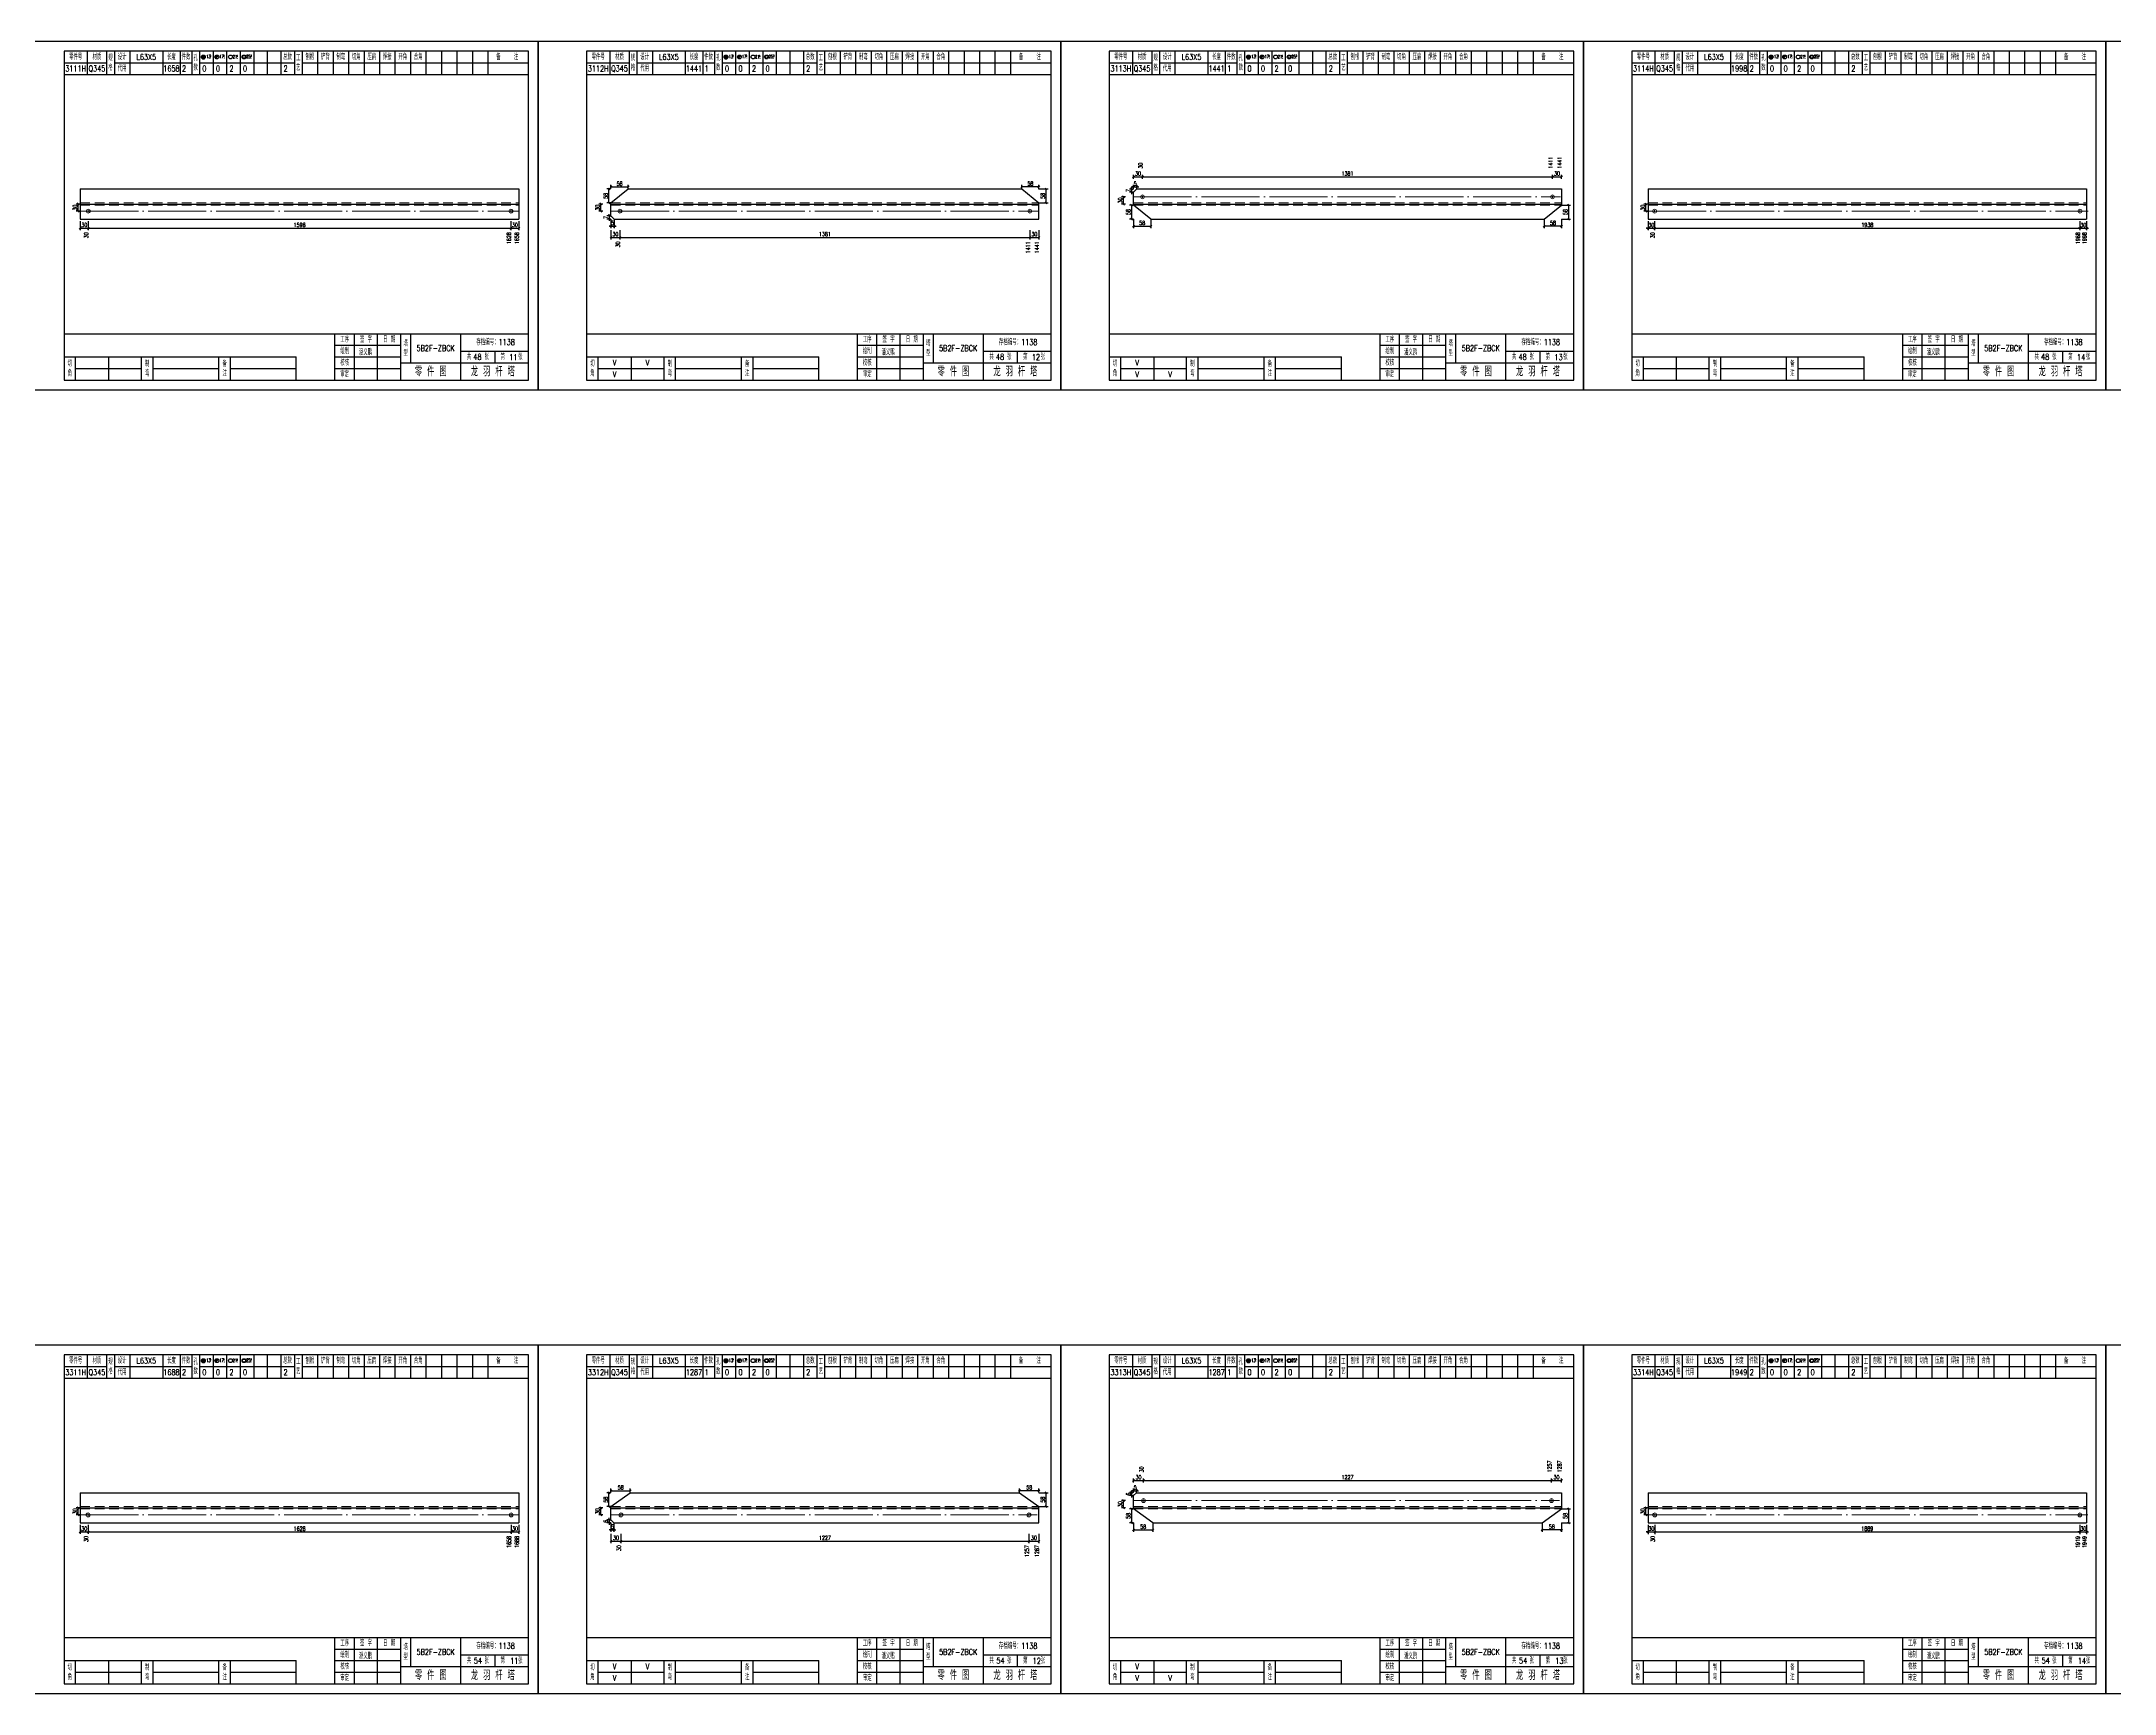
# Model space of a CAD drawing. Header units: millimetres. Extents: x 0 to 30240, y -10896 to -1348.
# Drawn here: x 2713 to 3784, y -10043 to -9189 of the extents above; entities that cross this region are included whole.
import ezdxf
from ezdxf.enums import TextEntityAlignment as Align

# ---------------------------------------------------------------- set-up
doc = ezdxf.new("R2010")
doc.units = ezdxf.units.MM
doc.header["$LTSCALE"] = 20
doc.header["$PDMODE"] = 1
doc.linetypes.add('DASHDOT2X', pattern=[1.75, 1.5, -0.125, 0, -0.125])
doc.linetypes.add('HIDDEN', pattern=[0.375, 0.25, -0.125])
for name, color, linetype, lineweight in [('1', 7, 'Continuous', 25), ('11', 3, 'Continuous', 13), ('2', 1, 'HIDDEN', 13), ('5', 1, 'Continuous', 13), ('7', 2, 'DASHDOT2X', 13)]:
    doc.layers.add(name, color=color, linetype=linetype, lineweight=lineweight)
doc.styles.get("Standard").update_dxf_attribs({"font": 'simplex', "width": 0.7, "bigfont": 'gbhzfs.shx'})
doc.styles.add('SYMBOL_TXT', font='txt.shx', dxfattribs={"width": 0.6})
doc.styles.add('TITLE_TXT', font='simplex.shx', dxfattribs={"width": 0.75, "height": 2.5, "bigfont": 'gbhzfs.shx'})
doc.dimstyles.get("Standard").update_dxf_attribs({"dimtxt": 2.1, "dimasz": 1, "dimexe": 1.05, "dimexo": 0, "dimgap": 0.63, "dimtad": 1, "dimzin": 0, "dimdsep": 46, "dimtxsty": 'standard', "dimblk": 'OBLIQUE', "dimblk1": 'OBLIQUE', "dimblk2": 'OBLIQUE', "dimcen": 0.09, "dimadec": 0, "dimazin": 0, "dimtfac": 1, "dimtdec": 1, "dimtix": 1, "dimtmove": 0, "dimatfit": 3, "dimfxl": 0, "dimtolj": 1, "dimtzin": 0, "dimarcsym": 0})
pattern_1 = [(0, (-3, 0), (0, 0.0125), [])]

# ---------------------------------------------------------------- blocks, each defined once
blk = doc.blocks.new('M12_HOLE')
h = blk.add_hatch()
h.set_pattern_fill('LINE', scale=0.1, style=0)
h.set_pattern_definition(pattern_1)
h.paths.add_polyline_path([(-5, 0, 1), (-1, 0, 1)])
at = {"color": 7}
blk.add_circle((-3, 0), 2, dxfattribs=at)
at = {"color": 7, "attachment_point": 1, "style": 'SYMBOL_TXT'}
for s, insert, char_height, width in [('13\\f??|b0|i0|c0|p54;.', (-0.1, 2.1), 3.5, 5.707), ('5', (3.7, 2.3), 1.8, 2.931)]:
    blk.add_mtext(s, dxfattribs=dict(at, insert=insert, char_height=char_height, width=width))
blk = doc.blocks.new('M16_HOLE')
h = blk.add_hatch()
h.set_pattern_fill('LINE', scale=0.1, style=0)
h.set_pattern_definition(pattern_1)
h.paths.add_polyline_path([(-1.6, 1.4, 0.668179), (-5, 0, 0.198912), (-4.4, -1.4)])
at = {"color": 7}
blk.add_circle((-3, 0), 2, dxfattribs=at)
at = {"color": 7, "attachment_point": 1, "style": 'SYMBOL_TXT'}
for s, insert, char_height, width in [('17.', (-0.4, 2.1), 3.5, 6.316), ('5', (3.6, 2.3), 1.8, 1.822)]:
    blk.add_mtext(s, dxfattribs=dict(at, insert=insert, char_height=char_height, width=width))
blk = doc.blocks.new('M20_HOLE')
at = {"color": 7}
blk.add_circle((-3, 0), 2, dxfattribs=at)
at = {"color": 7, "attachment_point": 1, "style": 'SYMBOL_TXT'}
for s, insert, char_height, width in [('21.', (-0.7, 2), 3.5, 6.074), ('5', (3.3, 2), 1.8, 1.458)]:
    blk.add_mtext(s, dxfattribs=dict(at, insert=insert, char_height=char_height, width=width))
blk = doc.blocks.new('M24_HOLE')
at = {"color": 7}
for radius in [2, 1.5]:
    blk.add_circle((-3, 0), radius, dxfattribs=at)
at = {"color": 7, "attachment_point": 1, "style": 'SYMBOL_TXT'}
for s, insert, char_height, width in [('25.', (-0.7, 2.1), 3.5, 2.429), ('5', (3.9, 2.3), 1.8, 1.944)]:
    blk.add_mtext(s, dxfattribs=dict(at, insert=insert, char_height=char_height, width=width))
blk = doc.blocks.new('JgCard')
for p, q in [((270, 180), (0, 180)), ((0, 180), (0, 0)), ((265, 175), (25, 175)), ((25, 175), (25, 5)), ((37, 175), (37, 163)), ((47, 175), (47, 163)), ((51, 175), (51, 163)), ((59, 175), (59, 163)), ((76, 175), (76, 163)), ((85, 175), (85, 163)), ((91, 175), (91, 163)), ((95, 175), (95, 163)), ((102, 175), (102, 163)), ((109, 175), (109, 163)), ((116, 175), (116, 163)), ((123, 175), (123, 163)), ((130, 175), (130, 163)), ((137, 175), (137, 163)), ((144, 175), (144, 163)), ((148, 175), (148, 163)), ((156, 175), (156, 163)), ((164, 175), (164, 163)), ((172, 175), (172, 163)), ((180, 175), (180, 163)), ((188, 175), (188, 163)), ((196, 175), (196, 163)), ((204, 175), (204, 163)), ((212, 175), (212, 163)), ((220, 175), (220, 163)), ((228, 175), (228, 163)), ((236, 175), (236, 163)), ((244, 175), (244, 163)), ((265, 5), (265, 175)), ((270, 0), (270, 180)), ((25, 169), (47, 169)), ((25, 163), (265, 163)), ((51, 169), (91, 169)), ((95, 169), (144, 169)), ((148, 169), (265, 169)), ((25, 29), (265, 29)), ((165, 5), (165, 29)), ((165, 23), (199, 23)), ((175, 5), (175, 29)), ((187, 5), (187, 29)), ((199, 5), (199, 29)), ((204, 29), (204, 14)), ((230, 5), (230, 29)), ((25, 17), (145, 17)), ((31, 5), (31, 17)), ((31, 11), (65, 11)), ((48, 17), (48, 5)), ((65, 5), (65, 17)), ((71, 5), (71, 17)), ((71, 11), (105, 11)), ((105, 5), (105, 17)), ((111, 5), (111, 17)), ((111, 11), (145, 11)), ((145, 5), (145, 17)), ((165, 17), (199, 17)), ((165, 11), (199, 11)), ((199, 14), (265, 14)), ((230, 20), (265, 20)), ((247.5, 20), (247.5, 14)), ((0, 0), (270, 0)), ((25, 5), (265, 5))]:
    blk.add_line(p, q)
blk.add_lwpolyline([(96, 172, -1), (98, 172, -1)], format="xyb", close=True)
blk.add_point((145, 96))
at = {"xscale": 0.5, "yscale": 0.5, "zscale": 0.5}
for name, p in [('M12_HOLE', (98.5, 172)), ('M16_HOLE', (105.5, 172)), ('M20_HOLE', (112.5, 172)), ('M24_HOLE', (119.5, 172))]:
    blk.add_blockref(name, p, dxfattribs=at)
at = {"style": 'TITLE_TXT', "width": 0.75}
for s, height, p in [('存档编号：1138', 3.08, (238, 23.1)), ('潘义鹏', 3, (177.4, 17.9)), ('龙 羽 杆 塔', 5, (235.2, 7))]:
    blk.add_text(s, height=height, dxfattribs=at).set_placement(p)
at = {"attachment_point": 5, "style": 'TITLE_TXT'}
for s, insert, char_height, width in [('零件号', (31, 172), 3, 15), ('材质', (42, 172), 3, 8), ('设计', (55, 172), 3, 8), ('长度', (80.5, 172), 3, 8), ('件数', (88, 172), 3, 6), ('总数', (140.5, 172), 3, 7), ('工\\P艺', (146, 169), 3, 4), ('刨根', (152, 172), 3, 8), ('铲背', (160, 172), 3, 8), ('制弯', (168, 172), 3, 8), ('切角', (176, 172), 3, 8), ('压扁', (184, 172), 3, 8), ('焊接', (192, 172), 3, 8), ('开角', (200, 172), 3, 8), ('合角', (208, 172), 3, 8), ('备    注', (254, 172), 3, 22), ('规格', (49, 169), 3, 4), ('代用', (55, 166), 3, 8), ('孔数', (93, 169), 3, 4), ('绘制', (170, 20), 3, 10), ('工序', (170, 26), 3, 10), ('签 字', (181, 26), 3, 12), ('日 期', (193, 26), 3, 12), ('塔\\P型', (201.5, 21.5), 3, 5), ('切\\P角', (28, 11), 3, 6), ('制\\P弯', (68, 11), 3, 6), ('备\\P注', (108, 11), 3, 6), ('校核', (170, 14), 3, 10), ('零 件 图', (214.5, 9.5), 5, 31), ('共    张', (238.8, 17), 3, 17.5), ('第    张', (256.2, 17), 3, 17.5), ('审定', (170, 8), 3, 10)]:
    blk.add_mtext(s, dxfattribs=dict(at, insert=insert, char_height=char_height, width=width))
blk = doc.blocks.new('M20')
for p, q in [((-0.5, 0), (0.5, 0)), ((0, -0.5), (0, 0.5))]:
    blk.add_line(p, q)
blk.add_circle((0, 0), 1)
blk = doc.blocks.new('_Oblique')
at = {"color": 0, "linetype": 'ByBlock', "lineweight": -2}
blk.add_line((-0.5, -0.5), (0.5, 0.5), dxfattribs=at)
blk = doc.blocks.new('*D4943')
at = {"layer": '11', "color": 0, "lineweight": -2}
for p, q in [((3007.6, -9953.1), (3005.5, -9953.1)), ((3007.6, -9954.6), (3005.5, -9954.6)), ((3006.6, -9953.1), (3006.6, -9952.1)), ((3006.6, -9953.1), (3006.6, -9954.6)), ((3006.6, -9954.6), (3006.6, -9955.6))]:
    blk.add_line(p, q, dxfattribs=at)
at = {"layer": 'Defpoints', "color": 0}
for p in [(3006.6, -9954.6), (3007.6, -9953.1), (3007.6, -9954.6)]:
    blk.add_point(p, dxfattribs=at)
at = {"layer": '11', "color": 0, "lineweight": -2}
for p, rotation in [((3006.6, -9953.1), 270), ((3006.6, -9954.6), 90)]:
    blk.add_blockref('_Oblique', p, dxfattribs=dict(at, rotation=rotation))
at = {"layer": '11', "color": 0, "insert": (3004.9, -9953.8), "char_height": 2.1, "attachment_point": 5, "rotation": 90}
blk.add_mtext('\\A1;6', dxfattribs=at)
blk = doc.blocks.new('*D4944')
at = {"layer": '11', "color": 0, "lineweight": -2}
for p, q in [((3007.6, -9958.3), (3006.6, -9958.3)), ((3007.6, -9954.6), (3007.6, -9959.3)), ((3007.6, -9958.3), (3009.1, -9958.3)), ((3009.1, -9954.6), (3009.1, -9959.3)), ((3009.1, -9958.3), (3010.1, -9958.3))]:
    blk.add_line(p, q, dxfattribs=at)
at = {"layer": 'Defpoints', "color": 0}
for p in [(3007.6, -9954.6), (3009.1, -9954.6), (3009.1, -9958.3)]:
    blk.add_point(p, dxfattribs=at)
at = {"layer": '11', "color": 0, "lineweight": -2}
blk.add_blockref('_Oblique', (3007.6, -9958.3), dxfattribs=at)
at = {"layer": '11', "color": 0, "lineweight": -2, "rotation": 180}
blk.add_blockref('_Oblique', (3009.1, -9958.3), dxfattribs=at)
at = {"layer": '11', "color": 0, "insert": (3008.4, -9956.6), "char_height": 2.1, "attachment_point": 5}
blk.add_mtext('\\A1;5', dxfattribs=at)
blk = doc.blocks.new('*D4948')
at = {"layer": '11', "color": 0, "lineweight": -2}
for p, q in [((3218.7, -9939), (3218.7, -9936.9)), ((3228.7, -9938), (3218.7, -9938)), ((3228.7, -9939), (3228.7, -9936.9))]:
    blk.add_line(p, q, dxfattribs=at)
at = {"layer": 'Defpoints', "color": 0}
for p in [(3218.7, -9938), (3218.7, -9939), (3228.7, -9939)]:
    blk.add_point(p, dxfattribs=at)
at = {"layer": '11', "color": 0, "lineweight": -2, "rotation": 180}
blk.add_blockref('_Oblique', (3218.7, -9938), dxfattribs=at)
at = {"layer": '11', "color": 0, "lineweight": -2}
blk.add_blockref('_Oblique', (3228.7, -9938), dxfattribs=at)
at = {"layer": '11', "color": 0, "insert": (3223.7, -9936.3), "char_height": 2.1, "attachment_point": 5}
blk.add_mtext('\\A1;58', dxfattribs=at)
blk = doc.blocks.new('*D4953')
at = {"layer": '11', "color": 0, "lineweight": -2}
for p, q in [((3277.6, -9947.4), (3275.5, -9947.4)), ((3276.6, -9947.4), (3276.6, -9954.6)), ((3277.6, -9954.6), (3275.5, -9954.6))]:
    blk.add_line(p, q, dxfattribs=at)
at = {"layer": 'Defpoints', "color": 0}
for p in [(3277.6, -9947.4), (3276.6, -9954.6), (3277.6, -9954.6)]:
    blk.add_point(p, dxfattribs=at)
at = {"layer": '11', "color": 0, "lineweight": -2}
for p, rotation in [((3276.6, -9947.4), 90), ((3276.6, -9954.6), 270)]:
    blk.add_blockref('_Oblique', p, dxfattribs=dict(at, rotation=rotation))
at = {"layer": '11', "color": 0, "insert": (3274.9, -9951), "char_height": 2.1, "attachment_point": 5, "rotation": 90}
blk.add_mtext('\\A1;58', dxfattribs=at)
blk = doc.blocks.new('*D4955')
at = {"layer": '11', "color": 0, "lineweight": -2}
for p, q in [((3277.6, -9939), (3275.5, -9939)), ((3276.6, -9939), (3276.6, -9938)), ((3276.6, -9940.5), (3276.6, -9939)), ((3277.6, -9940.5), (3275.5, -9940.5)), ((3276.6, -9940.5), (3276.6, -9941.5))]:
    blk.add_line(p, q, dxfattribs=at)
at = {"layer": 'Defpoints', "color": 0}
for p in [(3276.6, -9939), (3277.6, -9939), (3277.6, -9940.5)]:
    blk.add_point(p, dxfattribs=at)
at = {"layer": '11', "color": 0, "lineweight": -2}
for p, rotation in [((3276.6, -9939), 270), ((3276.6, -9940.5), 90)]:
    blk.add_blockref('_Oblique', p, dxfattribs=dict(at, rotation=rotation))
at = {"layer": '11', "color": 0, "insert": (3274.9, -9939.8), "char_height": 2.1, "attachment_point": 5, "rotation": 90}
blk.add_mtext('\\A1;6', dxfattribs=at)
blk = doc.blocks.new('*D4956')
at = {"layer": '11', "color": 0, "lineweight": -2}
for p, q in [((3277.6, -9938), (3276.6, -9938)), ((3277.6, -9939), (3277.6, -9936.9)), ((3277.6, -9938), (3279.1, -9938)), ((3279.1, -9939), (3279.1, -9936.9)), ((3279.1, -9938), (3280.1, -9938))]:
    blk.add_line(p, q, dxfattribs=at)
at = {"layer": 'Defpoints', "color": 0}
for p in [(3277.6, -9939), (3279.1, -9938), (3279.1, -9939)]:
    blk.add_point(p, dxfattribs=at)
at = {"layer": '11', "color": 0, "lineweight": -2}
blk.add_blockref('_Oblique', (3277.6, -9938), dxfattribs=at)
at = {"layer": '11', "color": 0, "lineweight": -2, "rotation": 180}
blk.add_blockref('_Oblique', (3279.1, -9938), dxfattribs=at)
at = {"layer": '11', "color": 0, "insert": (3278.4, -9936.3), "char_height": 2.1, "attachment_point": 5}
blk.add_mtext('\\A1;5', dxfattribs=at)
blk = doc.blocks.new('*D4957')
at = {"layer": '11', "color": 0, "lineweight": -2}
for p, q in [((3498.7, -9947.4), (3503.4, -9947.4)), ((3502.4, -9947.4), (3502.4, -9954.6)), ((3498.7, -9954.6), (3503.4, -9954.6))]:
    blk.add_line(p, q, dxfattribs=at)
at = {"layer": 'Defpoints', "color": 0}
for p in [(3498.7, -9947.4), (3498.7, -9954.6), (3502.4, -9954.6)]:
    blk.add_point(p, dxfattribs=at)
at = {"layer": '11', "color": 0, "lineweight": -2}
for p, rotation in [((3502.4, -9947.4), 90), ((3502.4, -9954.6), 270)]:
    blk.add_blockref('_Oblique', p, dxfattribs=dict(at, rotation=rotation))
at = {"layer": '11', "color": 0, "insert": (3500.7, -9951), "char_height": 2.1, "attachment_point": 5, "rotation": 90}
blk.add_mtext('\\A1;58', dxfattribs=at)
blk = doc.blocks.new('*D4958')
at = {"layer": '11', "color": 0, "lineweight": -2}
for p, q in [((3488.7, -9954.6), (3488.7, -9959.3)), ((3498.7, -9958.3), (3488.7, -9958.3)), ((3498.7, -9954.6), (3498.7, -9959.3))]:
    blk.add_line(p, q, dxfattribs=at)
at = {"layer": 'Defpoints', "color": 0}
for p in [(3488.7, -9954.6), (3488.7, -9958.3), (3498.7, -9954.6)]:
    blk.add_point(p, dxfattribs=at)
at = {"layer": '11', "color": 0, "lineweight": -2, "rotation": 180}
blk.add_blockref('_Oblique', (3488.7, -9958.3), dxfattribs=at)
at = {"layer": '11', "color": 0, "lineweight": -2}
blk.add_blockref('_Oblique', (3498.7, -9958.3), dxfattribs=at)
at = {"layer": '11', "color": 0, "insert": (3493.7, -9956.6), "char_height": 2.1, "attachment_point": 5}
blk.add_mtext('\\A1;58', dxfattribs=at)
blk = doc.blocks.new('*D4960')
at = {"layer": '11', "color": 0, "lineweight": -2}
for p, q in [((3543.4, -9959.3), (3542.4, -9959.3)), ((3543.4, -9955.6), (3543.4, -9960.4)), ((3543.4, -9959.3), (3546.9, -9959.3)), ((3546.9, -9955.6), (3546.9, -9960.4)), ((3546.9, -9959.3), (3547.9, -9959.3))]:
    blk.add_line(p, q, dxfattribs=at)
at = {"layer": 'Defpoints', "color": 0}
for p in [(3543.4, -9955.6), (3546.9, -9955.6), (3546.9, -9959.3)]:
    blk.add_point(p, dxfattribs=at)
at = {"layer": '11', "color": 0, "lineweight": -2}
blk.add_blockref('_Oblique', (3543.4, -9959.3), dxfattribs=at)
at = {"layer": '11', "color": 0, "lineweight": -2, "rotation": 180}
blk.add_blockref('_Oblique', (3546.9, -9959.3), dxfattribs=at)
at = {"layer": '11', "color": 0, "insert": (3545.1, -9957.6), "char_height": 2.1, "attachment_point": 5}
blk.add_mtext('\\A1;30', dxfattribs=at)
blk = doc.blocks.new('*D4962')
at = {"layer": '11', "color": 0, "lineweight": -2}
for p, q in [((3766.5, -9959.3), (3765.5, -9959.3)), ((3766.5, -9955.6), (3766.5, -9960.4)), ((3766.5, -9959.3), (3770, -9959.3)), ((3770, -9955.6), (3770, -9960.4)), ((3770, -9959.3), (3771, -9959.3))]:
    blk.add_line(p, q, dxfattribs=at)
at = {"layer": 'Defpoints', "color": 0}
for p in [(3766.5, -9955.6), (3770, -9955.6), (3770, -9959.3)]:
    blk.add_point(p, dxfattribs=at)
at = {"layer": '11', "color": 0, "lineweight": -2}
blk.add_blockref('_Oblique', (3766.5, -9959.3), dxfattribs=at)
at = {"layer": '11', "color": 0, "lineweight": -2, "rotation": 180}
blk.add_blockref('_Oblique', (3770, -9959.3), dxfattribs=at)
at = {"layer": '11', "color": 0, "insert": (3768.3, -9957.6), "char_height": 2.1, "attachment_point": 5}
blk.add_mtext('\\A1;30', dxfattribs=at)
blk = doc.blocks.new('*D5470')
at = {"layer": '11', "color": 0, "lineweight": -2}
for p, q in [((3007.6, -9279.3), (3005.5, -9279.3)), ((3007.6, -9280.9), (3005.5, -9280.9)), ((3006.6, -9279.3), (3006.6, -9278.3)), ((3006.6, -9279.3), (3006.6, -9280.9)), ((3006.6, -9280.9), (3006.6, -9281.9))]:
    blk.add_line(p, q, dxfattribs=at)
at = {"layer": 'Defpoints', "color": 0}
for p in [(3006.6, -9280.9), (3007.6, -9279.3), (3007.6, -9280.9)]:
    blk.add_point(p, dxfattribs=at)
at = {"layer": '11', "color": 0, "lineweight": -2}
for p, rotation in [((3006.6, -9279.3), 270), ((3006.6, -9280.9), 90)]:
    blk.add_blockref('_Oblique', p, dxfattribs=dict(at, rotation=rotation))
at = {"layer": '11', "color": 0, "insert": (3004.9, -9280.1), "char_height": 2.1, "attachment_point": 5, "rotation": 90}
blk.add_mtext('\\A1;7', dxfattribs=at)
blk = doc.blocks.new('*D5471')
at = {"layer": '11', "color": 0, "lineweight": -2}
for p, q in [((3007.6, -9284.6), (3006.6, -9284.6)), ((3007.6, -9280.9), (3007.6, -9285.6)), ((3007.6, -9284.6), (3009.3, -9284.6)), ((3009.3, -9280.9), (3009.3, -9285.6)), ((3009.3, -9284.6), (3010.3, -9284.6))]:
    blk.add_line(p, q, dxfattribs=at)
at = {"layer": 'Defpoints', "color": 0}
for p in [(3007.6, -9280.9), (3009.3, -9280.9), (3009.3, -9284.6)]:
    blk.add_point(p, dxfattribs=at)
at = {"layer": '11', "color": 0, "lineweight": -2}
blk.add_blockref('_Oblique', (3007.6, -9284.6), dxfattribs=at)
at = {"layer": '11', "color": 0, "lineweight": -2, "rotation": 180}
blk.add_blockref('_Oblique', (3009.3, -9284.6), dxfattribs=at)
at = {"layer": '11', "color": 0, "insert": (3008.4, -9282.9), "char_height": 2.1, "attachment_point": 5}
blk.add_mtext('\\A1;5', dxfattribs=at)
blk = doc.blocks.new('*D5475')
at = {"layer": '11', "color": 0, "lineweight": -2}
for p, q in [((3219.8, -9265.4), (3219.8, -9263.3)), ((3228.7, -9264.3), (3219.8, -9264.3)), ((3228.7, -9265.4), (3228.7, -9263.3))]:
    blk.add_line(p, q, dxfattribs=at)
at = {"layer": 'Defpoints', "color": 0}
for p in [(3219.8, -9264.3), (3219.8, -9265.4), (3228.7, -9265.4)]:
    blk.add_point(p, dxfattribs=at)
at = {"layer": '11', "color": 0, "lineweight": -2, "rotation": 180}
blk.add_blockref('_Oblique', (3219.8, -9264.3), dxfattribs=at)
at = {"layer": '11', "color": 0, "lineweight": -2}
blk.add_blockref('_Oblique', (3228.7, -9264.3), dxfattribs=at)
at = {"layer": '11', "color": 0, "insert": (3224.3, -9262.6), "char_height": 2.1, "attachment_point": 5}
blk.add_mtext('\\A1;58', dxfattribs=at)
blk = doc.blocks.new('*D5480')
at = {"layer": '11', "color": 0, "lineweight": -2}
for p, q in [((3277.6, -9273.8), (3275.5, -9273.8)), ((3276.6, -9273.8), (3276.6, -9280.9)), ((3277.6, -9280.9), (3275.5, -9280.9))]:
    blk.add_line(p, q, dxfattribs=at)
at = {"layer": 'Defpoints', "color": 0}
for p in [(3277.6, -9273.8), (3276.6, -9280.9), (3277.6, -9280.9)]:
    blk.add_point(p, dxfattribs=at)
at = {"layer": '11', "color": 0, "lineweight": -2}
for p, rotation in [((3276.6, -9273.8), 90), ((3276.6, -9280.9), 270)]:
    blk.add_blockref('_Oblique', p, dxfattribs=dict(at, rotation=rotation))
at = {"layer": '11', "color": 0, "insert": (3274.9, -9277.3), "char_height": 2.1, "attachment_point": 5, "rotation": 90}
blk.add_mtext('\\A1;58', dxfattribs=at)
blk = doc.blocks.new('*D5482')
at = {"layer": '11', "color": 0, "lineweight": -2}
for p, q in [((3276.6, -9265.4), (3276.6, -9264.4)), ((3277.6, -9265.4), (3275.5, -9265.4)), ((3277.6, -9267), (3275.5, -9267)), ((3276.6, -9267), (3276.6, -9265.4)), ((3276.6, -9267), (3276.6, -9268))]:
    blk.add_line(p, q, dxfattribs=at)
at = {"layer": 'Defpoints', "color": 0}
for p in [(3276.6, -9265.4), (3277.6, -9265.4), (3277.6, -9267)]:
    blk.add_point(p, dxfattribs=at)
at = {"layer": '11', "color": 0, "lineweight": -2}
for p, rotation in [((3276.6, -9265.4), 270), ((3276.6, -9267), 90)]:
    blk.add_blockref('_Oblique', p, dxfattribs=dict(at, rotation=rotation))
at = {"layer": '11', "color": 0, "insert": (3274.9, -9266.2), "char_height": 2.1, "attachment_point": 5, "rotation": 90}
blk.add_mtext('\\A1;7', dxfattribs=at)
blk = doc.blocks.new('*D5483')
at = {"layer": '11', "color": 0, "lineweight": -2}
for p, q in [((3277.6, -9264.3), (3276.6, -9264.3)), ((3277.6, -9265.4), (3277.6, -9263.3)), ((3277.6, -9264.3), (3279.3, -9264.3)), ((3279.3, -9265.4), (3279.3, -9263.3)), ((3279.3, -9264.3), (3280.3, -9264.3))]:
    blk.add_line(p, q, dxfattribs=at)
at = {"layer": 'Defpoints', "color": 0}
for p in [(3279.3, -9264.3), (3277.6, -9265.4), (3279.3, -9265.4)]:
    blk.add_point(p, dxfattribs=at)
at = {"layer": '11', "color": 0, "lineweight": -2}
blk.add_blockref('_Oblique', (3277.6, -9264.3), dxfattribs=at)
at = {"layer": '11', "color": 0, "lineweight": -2, "rotation": 180}
blk.add_blockref('_Oblique', (3279.3, -9264.3), dxfattribs=at)
at = {"layer": '11', "color": 0, "insert": (3278.4, -9262.6), "char_height": 2.1, "attachment_point": 5}
blk.add_mtext('\\A1;5', dxfattribs=at)
blk = doc.blocks.new('*D5484')
at = {"layer": '11', "color": 0, "lineweight": -2}
for p, q in [((3498.7, -9273.8), (3503.4, -9273.8)), ((3502.4, -9273.8), (3502.4, -9280.9)), ((3498.7, -9280.9), (3503.4, -9280.9))]:
    blk.add_line(p, q, dxfattribs=at)
at = {"layer": 'Defpoints', "color": 0}
for p in [(3498.7, -9273.8), (3498.7, -9280.9), (3502.4, -9280.9)]:
    blk.add_point(p, dxfattribs=at)
at = {"layer": '11', "color": 0, "lineweight": -2}
for p, rotation in [((3502.4, -9273.8), 90), ((3502.4, -9280.9), 270)]:
    blk.add_blockref('_Oblique', p, dxfattribs=dict(at, rotation=rotation))
at = {"layer": '11', "color": 0, "insert": (3500.7, -9277.3), "char_height": 2.1, "attachment_point": 5, "rotation": 90}
blk.add_mtext('\\A1;58', dxfattribs=at)
blk = doc.blocks.new('*D5485')
at = {"layer": '11', "color": 0, "lineweight": -2}
for p, q in [((3489.8, -9280.9), (3489.8, -9285.6)), ((3498.7, -9284.6), (3489.8, -9284.6)), ((3498.7, -9280.9), (3498.7, -9285.6))]:
    blk.add_line(p, q, dxfattribs=at)
at = {"layer": 'Defpoints', "color": 0}
for p in [(3489.8, -9280.9), (3489.8, -9284.6), (3498.7, -9280.9)]:
    blk.add_point(p, dxfattribs=at)
at = {"layer": '11', "color": 0, "lineweight": -2, "rotation": 180}
blk.add_blockref('_Oblique', (3489.8, -9284.6), dxfattribs=at)
at = {"layer": '11', "color": 0, "lineweight": -2}
blk.add_blockref('_Oblique', (3498.7, -9284.6), dxfattribs=at)
at = {"layer": '11', "color": 0, "insert": (3494.3, -9282.9), "char_height": 2.1, "attachment_point": 5}
blk.add_mtext('\\A1;58', dxfattribs=at)
blk = doc.blocks.new('*D5487')
at = {"layer": '11', "color": 0, "lineweight": -2}
for p, q in [((3543.4, -9285.6), (3542.4, -9285.6)), ((3543.4, -9282), (3543.4, -9286.7)), ((3543.4, -9285.6), (3546.8, -9285.6)), ((3546.8, -9282), (3546.8, -9286.7)), ((3546.8, -9285.6), (3547.8, -9285.6))]:
    blk.add_line(p, q, dxfattribs=at)
at = {"layer": 'Defpoints', "color": 0}
for p in [(3543.4, -9282), (3546.8, -9282), (3546.8, -9285.6)]:
    blk.add_point(p, dxfattribs=at)
at = {"layer": '11', "color": 0, "lineweight": -2}
blk.add_blockref('_Oblique', (3543.4, -9285.6), dxfattribs=at)
at = {"layer": '11', "color": 0, "lineweight": -2, "rotation": 180}
blk.add_blockref('_Oblique', (3546.8, -9285.6), dxfattribs=at)
at = {"layer": '11', "color": 0, "insert": (3545.1, -9284), "char_height": 2.1, "attachment_point": 5}
blk.add_mtext('\\A1;30', dxfattribs=at)
blk = doc.blocks.new('*D5489')
at = {"layer": '11', "color": 0, "lineweight": -2}
for p, q in [((3766.6, -9285.6), (3765.6, -9285.6)), ((3766.6, -9282), (3766.6, -9286.7)), ((3766.6, -9285.6), (3770, -9285.6)), ((3770, -9282), (3770, -9286.7)), ((3770, -9285.6), (3771, -9285.6))]:
    blk.add_line(p, q, dxfattribs=at)
at = {"layer": 'Defpoints', "color": 0}
for p in [(3766.6, -9282), (3770, -9282), (3770, -9285.6)]:
    blk.add_point(p, dxfattribs=at)
at = {"layer": '11', "color": 0, "lineweight": -2}
blk.add_blockref('_Oblique', (3766.6, -9285.6), dxfattribs=at)
at = {"layer": '11', "color": 0, "lineweight": -2, "rotation": 180}
blk.add_blockref('_Oblique', (3770, -9285.6), dxfattribs=at)
at = {"layer": '11', "color": 0, "insert": (3768.3, -9284), "char_height": 2.1, "attachment_point": 5}
blk.add_mtext('\\A1;30', dxfattribs=at)

msp = doc.modelspace()

# ---------------------------------------------------------------- linework, layer by layer
at = {"layer": '1'}
for p, q in [((2733.4, -9265.367), (2733.4, -9280.907)), ((2733.4, -9265.367), (2960, -9265.367)), ((2733.4, -9273.137), (2960, -9273.137)), ((2960, -9265.367), (2960, -9280.907)), ((3007.6, -9272.521), (3016.497, -9265.367)), ((3007.6, -9273.137), (3007.6, -9272.521)), ((3007.6, -9279.304), (3007.6, -9273.137)), ((3007.6, -9273.137), (3228.7, -9273.137)), ((3016.497, -9265.367), (3219.803, -9265.367)), ((3219.803, -9265.367), (3228.7, -9272.521)), ((3228.7, -9273.137), (3228.7, -9272.521)), ((3228.7, -9280.907), (3228.7, -9273.137)), ((3277.6, -9266.971), (3279.287, -9265.367)), ((3277.6, -9273.137), (3277.6, -9266.971)), ((3277.6, -9273.754), (3277.6, -9273.137)), ((3277.6, -9273.137), (3498.7, -9273.137)), ((3286.497, -9280.907), (3277.6, -9273.754)), ((3279.287, -9265.367), (3498.7, -9265.367)), ((3489.803, -9280.907), (3498.7, -9273.754)), ((3498.7, -9265.367), (3498.7, -9273.137)), ((3498.7, -9273.137), (3498.7, -9273.754)), ((3543.4, -9265.367), (3543.4, -9280.907)), ((3543.4, -9265.367), (3770, -9265.367)), ((3543.4, -9273.137), (3770, -9273.137)), ((3770, -9265.367), (3770, -9280.907)), ((2733.4, -9280.907), (2960, -9280.907)), ((3009.287, -9280.907), (3007.6, -9279.304)), ((3009.287, -9280.907), (3228.7, -9280.907)), ((3286.497, -9280.907), (3489.803, -9280.907)), ((3543.4, -9280.907), (3770, -9280.907)), ((2733.4, -9939.048), (2733.4, -9954.588)), ((2733.4, -9939.048), (2960, -9939.048)), ((2960, -9939.048), (2960, -9954.588)), ((3007.6, -9946.202), (3017.563, -9939.048)), ((3017.563, -9939.048), (3218.737, -9939.048)), ((3218.737, -9939.048), (3228.7, -9946.202)), ((3277.6, -9940.528), (3279.146, -9939.048)), ((3279.146, -9939.048), (3498.7, -9939.048)), ((3498.7, -9939.048), (3498.7, -9946.818)), ((3543.4, -9939.048), (3543.4, -9954.588)), ((3543.4, -9939.048), (3770, -9939.048)), ((3770, -9939.048), (3770, -9954.588)), ((2733.4, -9946.818), (2960, -9946.818)), ((3007.6, -9946.818), (3007.6, -9946.202)), ((3007.6, -9953.108), (3007.6, -9946.818)), ((3007.6, -9946.818), (3228.7, -9946.818)), ((3228.7, -9946.818), (3228.7, -9946.202)), ((3228.7, -9954.588), (3228.7, -9946.818)), ((3277.6, -9946.818), (3277.6, -9940.528)), ((3277.6, -9947.435), (3277.6, -9946.818)), ((3277.6, -9946.818), (3498.7, -9946.818)), ((3287.563, -9954.588), (3277.6, -9947.435)), ((3488.737, -9954.588), (3498.7, -9947.435)), ((3498.7, -9946.818), (3498.7, -9947.435)), ((3543.4, -9946.818), (3770, -9946.818)), ((2733.4, -9954.588), (2960, -9954.588)), ((3009.146, -9954.588), (3007.6, -9953.108)), ((3009.146, -9954.588), (3228.7, -9954.588)), ((3287.563, -9954.588), (3488.737, -9954.588)), ((3543.4, -9954.588), (3770, -9954.588))]:
    msp.add_line(p, q, dxfattribs=at)
at = {"layer": '2'}
for p, q in [((2733.4, -9272.521), (2960, -9272.521)), ((2733.4, -9273.754), (2960, -9273.754)), ((3007.6, -9272.521), (3228.7, -9272.521)), ((3007.6, -9273.754), (3228.7, -9273.754)), ((3277.6, -9272.521), (3498.7, -9272.521)), ((3277.6, -9273.754), (3498.7, -9273.754)), ((3543.4, -9272.521), (3770, -9272.521)), ((3543.4, -9273.754), (3770, -9273.754)), ((2733.4, -9946.202), (2960, -9946.202)), ((2733.4, -9947.435), (2960, -9947.435)), ((3007.6, -9946.202), (3228.7, -9946.202)), ((3007.6, -9947.435), (3228.7, -9947.435)), ((3277.6, -9946.202), (3498.7, -9946.202)), ((3277.6, -9947.435), (3498.7, -9947.435)), ((3543.4, -9946.202), (3770, -9946.202)), ((3543.4, -9947.435), (3770, -9947.435))]:
    msp.add_line(p, q, dxfattribs=at)
at = {"layer": '7'}
for p, q in [((3277.6, -9269.437), (3498.231, -9269.437)), ((2733.4, -9276.837), (2960.119, -9276.837)), ((3007.6, -9276.837), (3228.231, -9276.837)), ((3543.4, -9276.837), (3770.797, -9276.837)), ((2733.4, -9950.518), (2960.222, -9950.518)), ((3007.6, -9950.518), (3227.732, -9950.518)), ((3277.6, -9943.118), (3497.732, -9943.118)), ((3543.4, -9950.518), (3770.712, -9950.518))]:
    msp.add_line(p, q, dxfattribs=at)

# ---------------------------------------------------------------- block references
at = {"layer": '1'}
for p in [(2700, -9369.137), (2970, -9369.137), (3240, -9369.137), (3510, -9369.137), (3780, -9369.137), (2700, -10042.818), (2970, -10042.818), (3240, -10042.818), (3510, -10042.818), (3780, -10042.818)]:
    msp.add_blockref('JgCard', p, dxfattribs=at)
at = {"layer": '5'}
for p in [(3282.202, -9269.437), (3494.031, -9269.437), (2737.5, -9276.837), (2955.919, -9276.837), (3012.202, -9276.837), (3224.031, -9276.837), (3546.84, -9276.837), (3766.597, -9276.837), (2737.428, -9950.518), (2956.022, -9950.518), (3012.754, -9950.518), (3223.532, -9950.518), (3282.754, -9943.118), (3493.532, -9943.118), (3546.888, -9950.518), (3766.512, -9950.518)]:
    msp.add_blockref('M20', p, dxfattribs=at)

# ---------------------------------------------------------------- texts
at = {"style": 'TITLE_TXT', "width": 0.75}
for s, p in [('48', (2936.46, -9353.604)), ('48', (3206.46, -9353.604)), ('48', (3476.46, -9353.604)), ('48', (3746.46, -9353.604)), ('11', (2955.015, -9353.781)), ('12', (3225.015, -9353.781)), ('13', (3495.015, -9353.781)), ('14', (3765.015, -9353.781)), ('54', (2936.712, -10027.328)), ('11', (2955.466, -10027.433)), ('54', (3206.712, -10027.328)), ('12', (3225.466, -10027.433)), ('54', (3476.712, -10027.328)), ('13', (3495.466, -10027.433)), ('54', (3746.712, -10027.328)), ('14', (3765.466, -10027.433))]:
    msp.add_text(s, height=3, dxfattribs=at).set_placement(p)
at = {"layer": '1', "width": 0.7}
for s, p in [('L63X5', (2767.5, -9197.137)), ('L63X5', (3037.5, -9197.137)), ('L63X5', (3307.5, -9197.137)), ('L63X5', (3577.5, -9197.137)), ('3111H', (2731, -9203.137)), ('Q345', (2742, -9203.137)), ('1658', (2780.5, -9203.137)), ('2', (2787, -9203.137)), ('0', (2797.5, -9203.137)), ('0', (2804.5, -9203.137)), ('2', (2811.5, -9203.137)), ('0', (2818.5, -9203.137)), ('2', (2839.5, -9203.137)), ('3112H', (3001, -9203.137)), ('Q345', (3012, -9203.137)), ('1441', (3050.5, -9203.137)), ('1', (3057, -9203.137)), ('0', (3067.5, -9203.137)), ('0', (3074.5, -9203.137)), ('2', (3081.5, -9203.137)), ('0', (3088.5, -9203.137)), ('2', (3109.5, -9203.137)), ('3113H', (3271, -9203.137)), ('Q345', (3282, -9203.137)), ('1441', (3320.5, -9203.137)), ('1', (3327, -9203.137)), ('0', (3337.5, -9203.137)), ('0', (3344.5, -9203.137)), ('2', (3351.5, -9203.137)), ('0', (3358.5, -9203.137)), ('2', (3379.5, -9203.137)), ('3114H', (3541, -9203.137)), ('Q345', (3552, -9203.137)), ('1998', (3590.5, -9203.137)), ('2', (3597, -9203.137)), ('0', (3607.5, -9203.137)), ('0', (3614.5, -9203.137)), ('2', (3621.5, -9203.137)), ('0', (3628.5, -9203.137)), ('2', (3649.5, -9203.137)), ('V', (3009.5, -9355.137)), ('V', (3009.5, -9361.137)), ('V', (3026.5, -9355.137)), ('V', (3279.5, -9355.137)), ('V', (3279.5, -9361.137)), ('V', (3296.5, -9361.137)), ('3311H', (2731, -9876.818)), ('Q345', (2742, -9876.818)), ('L63X5', (2767.5, -9870.818)), ('1688', (2780.5, -9876.818)), ('2', (2787, -9876.818)), ('0', (2797.5, -9876.818)), ('0', (2804.5, -9876.818)), ('2', (2811.5, -9876.818)), ('0', (2818.5, -9876.818)), ('2', (2839.5, -9876.818)), ('3312H', (3001, -9876.818)), ('Q345', (3012, -9876.818)), ('L63X5', (3037.5, -9870.818)), ('1287', (3050.5, -9876.818)), ('1', (3057, -9876.818)), ('0', (3067.5, -9876.818)), ('0', (3074.5, -9876.818)), ('2', (3081.5, -9876.818)), ('0', (3088.5, -9876.818)), ('2', (3109.5, -9876.818)), ('3313H', (3271, -9876.818)), ('Q345', (3282, -9876.818)), ('L63X5', (3307.5, -9870.818)), ('1287', (3320.5, -9876.818)), ('1', (3327, -9876.818)), ('0', (3337.5, -9876.818)), ('0', (3344.5, -9876.818)), ('2', (3351.5, -9876.818)), ('0', (3358.5, -9876.818)), ('2', (3379.5, -9876.818)), ('3314H', (3541, -9876.818)), ('Q345', (3552, -9876.818)), ('L63X5', (3577.5, -9870.818)), ('1949', (3590.5, -9876.818)), ('2', (3597, -9876.818)), ('0', (3607.5, -9876.818)), ('0', (3614.5, -9876.818)), ('2', (3621.5, -9876.818)), ('0', (3628.5, -9876.818)), ('2', (3649.5, -9876.818)), ('V', (3009.5, -10028.818)), ('V', (3009.5, -10034.818)), ('V', (3026.5, -10028.818)), ('V', (3279.5, -10028.818)), ('V', (3279.5, -10034.818)), ('V', (3296.5, -10034.818))]:
    msp.add_text(s, height=3, dxfattribs=at).set_placement(p, align=Align.MIDDLE_CENTER)
for s, p in [('30', (3282.209, -9254.867)), ('1411', (3494.112, -9254.867)), ('1441', (3498.7, -9254.867)), ('30', (3282.762, -9928.548)), ('1257', (3493.564, -9928.548)), ('1287', (3498.7, -9928.548))]:
    msp.add_text(s, height=2.1, rotation=90, dxfattribs=at).set_placement(p)
for s, p in [('30', (2737.499, -9287.732)), ('1628', (2955.9, -9287.732)), ('1658', (2960, -9287.732)), ('30', (3012.209, -9292.457)), ('1411', (3224.112, -9292.457)), ('1441', (3228.7, -9292.457)), ('30', (3546.839, -9287.732)), ('1968', (3766.598, -9287.732)), ('1998', (3770, -9287.732)), ('30', (2737.427, -9961.413)), ('1658', (2955.972, -9961.413)), ('1688', (2960, -9961.413)), ('30', (3012.762, -9966.138)), ('1257', (3223.564, -9966.138)), ('1287', (3228.7, -9966.138)), ('30', (3546.887, -9961.413)), ('1919', (3766.512, -9961.413)), ('1949', (3770, -9961.413))]:
    msp.add_text(s, height=2.1, rotation=90, dxfattribs=at).set_placement(p, align=Align.RIGHT)
at = {"layer": '1', "char_height": 3, "width": 26, "attachment_point": 5}
for insert in [(2917, -9347.637), (3187, -9347.637), (3457, -9347.637), (3727, -9347.637), (2917, -10021.318), (3187, -10021.318), (3457, -10021.318), (3727, -10021.318)]:
    msp.add_mtext('5B2F-ZBCK', dxfattribs=dict(at, insert=insert))

# ---------------------------------------------------------------- dimensions: what is measured, and where the dimension line sits
at = {"layer": '1'}
for base, p1, p2 in [((2732.35, -9273.137), (2733.35, -9276.837), (2733.35, -9273.137)), ((3002.35, -9273.137), (3003.35, -9276.837), (3003.35, -9273.137)), ((3272.35, -9269.437), (3273.35, -9273.137), (3273.35, -9269.437)), ((3542.35, -9273.137), (3543.35, -9276.837), (3543.35, -9273.137)), ((2732.35, -9946.818), (2733.35, -9950.518), (2733.35, -9946.818)), ((3002.35, -9946.818), (3003.35, -9950.518), (3003.35, -9946.818)), ((3272.35, -9943.118), (3273.35, -9946.818), (3273.35, -9943.118)), ((3542.35, -9946.818), (3543.35, -9950.518), (3543.35, -9946.818))]:
    msp.add_linear_dim(base=base, p1=p1, p2=p2, angle=90, text='30', dimstyle='standard', dxfattribs=at).render()
at = {"layer": '11'}
for base, p1, p2 in [((3006.55, -9265.367), (3007.6, -9272.521), (3007.6, -9265.367)), ((3232.375, -9265.367), (3228.7, -9272.521), (3228.7, -9265.367)), ((3006.55, -9939.048), (3007.6, -9946.202), (3007.6, -9939.048)), ((3232.375, -9939.048), (3228.7, -9946.202), (3228.7, -9939.048))]:
    msp.add_linear_dim(base=base, p1=p1, p2=p2, angle=90, text='58', dimstyle='standard', dxfattribs=at).render()
for base, p1, p2, text in [((3016.497, -9264.317), (3007.6, -9265.367), (3016.497, -9265.367), '58'), ((3282.202, -9259.067), (3277.6, -9260.117), (3282.202, -9260.117), '30'), ((3494.031, -9259.067), (3282.202, -9260.117), (3494.031, -9260.117), '1381'), ((3498.7, -9259.067), (3494.031, -9260.117), (3498.7, -9260.117), '30'), ((2737.5, -9285.632), (2733.4, -9281.957), (2737.5, -9281.957), '30'), ((2955.919, -9285.632), (2737.5, -9281.957), (2955.919, -9281.957), '1598'), ((2960, -9285.632), (2955.919, -9281.957), (2960, -9281.957), '30'), ((3286.497, -9284.582), (3277.6, -9280.907), (3286.497, -9280.907), '58'), ((3766.597, -9285.632), (3546.84, -9281.957), (3766.597, -9281.957), '1938'), ((3012.202, -9290.357), (3007.6, -9286.682), (3012.202, -9286.682), '30'), ((3224.031, -9290.357), (3012.202, -9286.682), (3224.031, -9286.682), '1381'), ((3228.7, -9290.357), (3224.031, -9286.682), (3228.7, -9286.682), '30'), ((3017.563, -9937.998), (3007.6, -9939.048), (3017.563, -9939.048), '58'), ((3282.754, -9932.748), (3277.6, -9933.798), (3282.754, -9933.798), '30'), ((3493.532, -9932.748), (3282.754, -9933.798), (3493.532, -9933.798), '1227'), ((3498.7, -9932.748), (3493.532, -9933.798), (3498.7, -9933.798), '30'), ((2737.428, -9959.313), (2733.4, -9955.638), (2737.428, -9955.638), '30'), ((2956.022, -9959.313), (2737.428, -9955.638), (2956.022, -9955.638), '1628'), ((2960, -9959.313), (2956.022, -9955.638), (2960, -9955.638), '30'), ((3012.754, -9964.038), (3007.6, -9960.363), (3012.754, -9960.363), '30'), ((3223.532, -9964.038), (3012.754, -9960.363), (3223.532, -9960.363), '1227'), ((3228.7, -9964.038), (3223.532, -9960.363), (3228.7, -9960.363), '30'), ((3287.563, -9958.263), (3277.6, -9954.588), (3287.563, -9954.588), '58'), ((3766.512, -9959.313), (3546.888, -9955.638), (3766.512, -9955.638), '1889')]:
    msp.add_linear_dim(base=base, p1=p1, p2=p2, text=text, dimstyle='standard', dxfattribs=at).render()
for base, p1, p2, text, picture, middle in [((3219.803, -9264.317), (3228.7, -9265.367), (3219.803, -9265.367), '58', '*D5475', (3224.252, -9262.637)), ((3279.287, -9264.317), (3277.6, -9265.367), (3279.287, -9265.367), '5', '*D5483', (3278.444, -9262.637)), ((3009.287, -9284.582), (3007.6, -9280.907), (3009.287, -9280.907), '5', '*D5471', (3008.444, -9282.902)), ((3489.803, -9284.582), (3498.7, -9280.907), (3489.803, -9280.907), '58', '*D5485', (3494.252, -9282.902)), ((3546.84, -9285.632), (3543.4, -9281.957), (3546.84, -9281.957), '30', '*D5487', (3545.12, -9283.952)), ((3770, -9285.632), (3766.597, -9281.957), (3770, -9281.957), '30', '*D5489', (3768.299, -9283.952)), ((3218.737, -9937.998), (3228.7, -9939.048), (3218.737, -9939.048), '58', '*D4948', (3223.718, -9936.318)), ((3279.146, -9937.998), (3277.6, -9939.048), (3279.146, -9939.048), '5', '*D4956', (3278.373, -9936.318)), ((3009.146, -9958.263), (3007.6, -9954.588), (3009.146, -9954.588), '5', '*D4944', (3008.373, -9956.583)), ((3488.737, -9958.263), (3498.7, -9954.588), (3488.737, -9954.588), '58', '*D4958', (3493.718, -9956.583)), ((3546.888, -9959.313), (3543.4, -9955.638), (3546.888, -9955.638), '30', '*D4960', (3545.144, -9957.633)), ((3770, -9959.313), (3766.512, -9955.638), (3770, -9955.638), '30', '*D4962', (3768.256, -9957.633))]:
    dim = msp.add_linear_dim(base=base, p1=p1, p2=p2, text=text, dimstyle='standard', dxfattribs=at)
    dim.commit()
    dim.dimension.update_dxf_attribs({"geometry": picture, "text_midpoint": middle})
for base, p1, p2, text, picture, middle in [((3276.55, -9265.367), (3277.6, -9266.971), (3277.6, -9265.367), '7', '*D5482', (3274.87, -9266.169)), ((3276.55, -9280.907), (3277.6, -9273.754), (3277.6, -9280.907), '58', '*D5480', (3274.87, -9277.331)), ((3502.375, -9280.907), (3498.7, -9273.754), (3498.7, -9280.907), '58', '*D5484', (3500.695, -9277.331)), ((3006.55, -9280.907), (3007.6, -9279.304), (3007.6, -9280.907), '7', '*D5470', (3004.87, -9280.106)), ((3276.55, -9939.048), (3277.6, -9940.528), (3277.6, -9939.048), '6', '*D4955', (3274.87, -9939.788)), ((3276.55, -9954.588), (3277.6, -9947.435), (3277.6, -9954.588), '58', '*D4953', (3274.87, -9951.012)), ((3502.375, -9954.588), (3498.7, -9947.435), (3498.7, -9954.588), '58', '*D4957', (3500.695, -9951.012)), ((3006.55, -9954.588), (3007.6, -9953.108), (3007.6, -9954.588), '6', '*D4943', (3004.87, -9953.848))]:
    dim = msp.add_linear_dim(base=base, p1=p1, p2=p2, angle=90, text=text, dimstyle='standard', dxfattribs=at)
    dim.commit()
    dim.dimension.update_dxf_attribs({"geometry": picture, "text_midpoint": middle})

doc.saveas('drawing.dxf')
